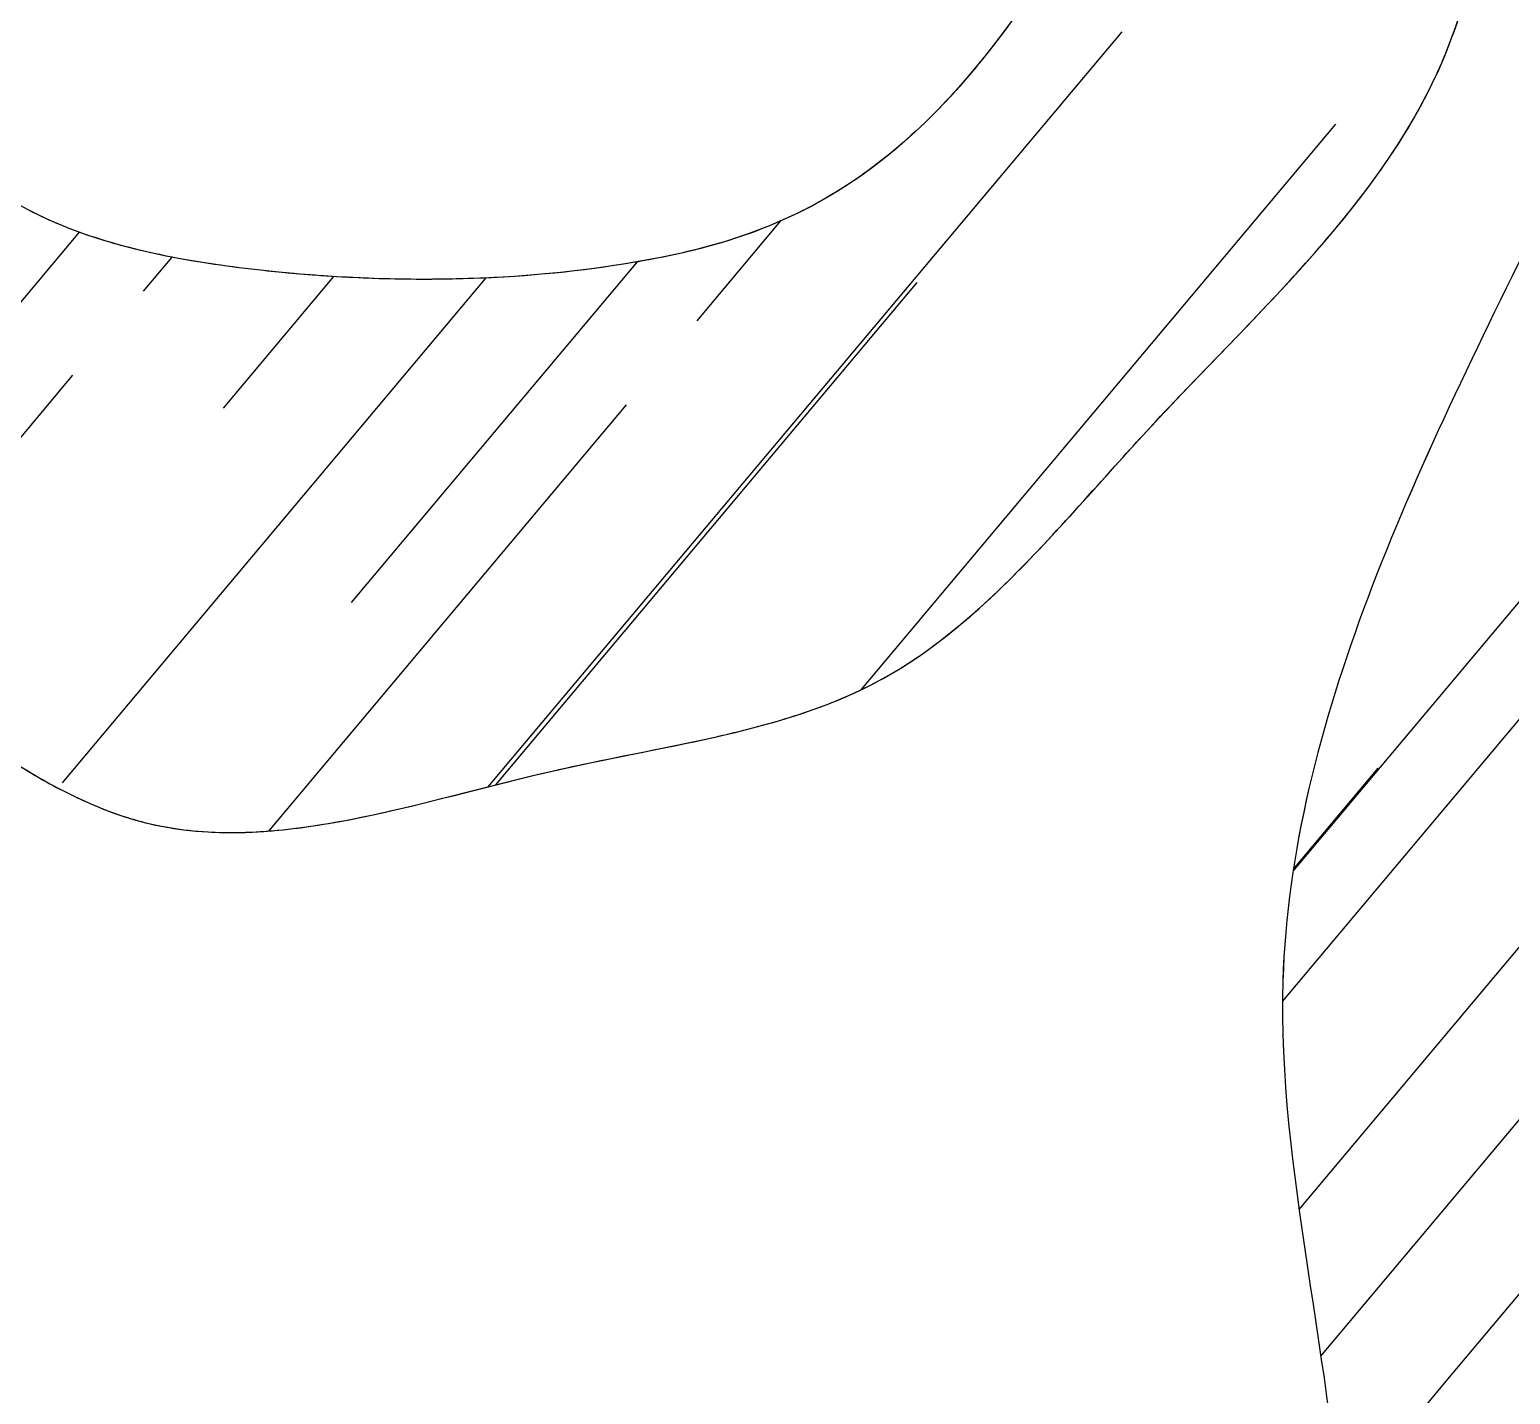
# Model space of a CAD drawing. Header units: millimetres. Extents: x 512961 to 1001058, y -961995 to -458543.
# Drawn here: x 934938.6 to 934991.7, y -884300.5 to -884251.5 of the extents above; entities that cross this region are included whole.
import ezdxf

# ---------------------------------------------------------------- set-up
doc = ezdxf.new("R2010")
doc.units = ezdxf.units.MM
doc.header["$MEASUREMENT"] = 0
doc.layers.add('填充', color=250, linetype='CONTINUOUS', lineweight=25)

msp = doc.modelspace()

# ---------------------------------------------------------------- linework, layer by layer
at = {"layer": '填充'}
for p, q in [((934955.036, -884278.65), (934977.766, -884251.561)), ((934968.403, -884275.175), (934985.435, -884254.876)), ((934962.527, -884261.93), (934965.53, -884258.351)), ((934929.538, -884271.672), (934940.374, -884258.759)), ((934942.672, -884260.868), (934943.692, -884259.652)), ((934950.128, -884272.044), (934960.388, -884259.817)), ((934939.76, -884278.514), (934954.962, -884260.397)), ((934945.532, -884265.067), (934949.493, -884260.346)), ((934955.3, -884278.583), (934970.419, -884260.565)), ((934932.055, -884273.521), (934940.138, -884263.889)), ((934947.163, -884280.239), (934959.992, -884264.95)), ((934983.52, -884286.358), (934999.11, -884267.779)), ((934983.898, -884281.679), (934995.562, -884267.779)), ((934984.896, -884299.079), (935011.16, -884267.779)), ((934989.389, -884299.983), (935016.412, -884267.779)), ((934983.91, -884281.603), (934986.948, -884277.982)), ((934984.112, -884293.817), (934994.617, -884281.298)), ((934985.558, -884304.548), (934989.389, -884299.983))]:
    msp.add_line(p, q, dxfattribs=at)
for points, knots in [([(935025.763, -884358.517), (935028.654, -884352.45), (935043.382, -884346.348), (935061.812, -884345.07), (935072.958, -884355.995), (935075.91, -884375.034), (935045.478, -884393.546), (935025.571, -884396.475), (934989.495, -884402.044), (935006.586, -884385.616), (935006.404, -884376.211), (935007.792, -884361.436), (934983.685, -884384.865), (934960.43, -884382.248), (934928.049, -884385.31), (934906.215, -884378.24), (934888.885, -884366.153), (934873.983, -884354.005), (934869.945, -884338.439), (934863.654, -884328.304), (934872.042, -884318.929), (934876.961, -884328.928), (934882.221, -884334.74), (934890.238, -884337.492), (934897.479, -884339.336), (934906.734, -884331.886), (934889.593, -884330.418), (934884.16, -884318.406), (934871.128, -884307.075), (934867.527, -884290.043), (934867.565, -884276.019), (934868.12, -884265.954), (934876.268, -884258.498), (934881.564, -884273.536), (934886.557, -884281.923), (934906.833, -884290.455), (934895.345, -884269.873), (934894.873, -884254.253), (934890.87, -884234.487), (934897.983, -884213.351), (934905.674, -884200.136), (934924.335, -884171.403), (934908.96, -884204.291), (934909.326, -884221.253), (934907.429, -884240.994), (934914.397, -884261.182), (934929.184, -884271.224), (934943.823, -884282.363), (934956.564, -884277.684), (934970.17, -884276.153), (934979.043, -884264.773), (934991.278, -884254.021), (934991.653, -884237.29), (934984.85, -884223.394), (934972.807, -884222.626), (934959.408, -884222.311), (934959.471, -884233.319), (934957.43, -884241.309), (934962.957, -884247.318), (934968.424, -884251.54), (934977.252, -884246.195), (934969.988, -884257.072), (934961.092, -884260.439), (934948.185, -884260.706), (934933.139, -884257.662), (934928.982, -884240.249), (934930.36, -884219.72), (934928.177, -884189.893), (934953.502, -884146.242), (934994.611, -884112.669), (935029.151, -884099.671), (935066.554, -884069.229), (935031.798, -884110.44), (935035.686, -884133.707), (935033.461, -884157.272), (935041.682, -884172.908), (935057.298, -884183.271), (935073.803, -884193.574), (935089.996, -884192.43), (935101.612, -884191.955), (935107.341, -884178.202), (935113.994, -884200.859), (935110.547, -884218.855), (935093.098, -884229.302), (935077.324, -884231.753), (935063.398, -884233.255), (935050.337, -884230.616), (935033.955, -884230.731), (935017.229, -884237.208), (935002.652, -884246.552), (934995.287, -884253.871), (934992.805, -884258.207)], [1355.526844, 1355.526844, 1355.526844, 1355.526844, 1372.400745, 1390.948073, 1398.050741, 1409.824909, 1433.586337, 1470.404263, 1481.780508, 1494.475116, 1505.828489, 1511.648297, 1521.48889, 1558.508165, 1580.726358, 1600.130965, 1614.650722, 1634.283256, 1645.425156, 1655.429948, 1660.662688, 1668.328576, 1674.874816, 1681.752049, 1688.632786, 1693.879778, 1701.93332, 1714.834721, 1728.17107, 1743.310806, 1756.527458, 1763.580454, 1768.658485, 1777.754104, 1790.391773, 1800.677796, 1812.767516, 1826.938686, 1846.52064, 1860.41709, 1879.943153, 1894.942657, 1912.802738, 1930.895993, 1947.219853, 1960.003158, 1982.553097, 1991.188355, 2003.612399, 2013.617734, 2024.60486, 2038.108556, 2053.115786, 2063.445065, 2072.478565, 2082.88009, 2089.440644, 2096.404622, 2102.723546, 2108.241897, 2113.248322, 2117.565347, 2129.320544, 2140.575182, 2148.962334, 2165.444451, 2177.669117, 2202.605211, 2237.727752, 2300.505756, 2323.475444, 2347.159231, 2371.021139, 2401.732902, 2414.796715, 2428.381152, 2443.520287, 2461.732517, 2475.112894, 2483.761766, 2489.660037, 2499.724815, 2515.289536, 2530.764311, 2545.874959, 2555.013427, 2565.721837, 2579.098316, 2595.53645, 2610.032472, 2622.06496, 2622.06496, 2622.06496, 2622.06496]), ([(935025.763, -884358.517), (935028.654, -884352.45), (935043.382, -884346.348), (935061.812, -884345.07), (935072.958, -884355.995), (935075.91, -884375.034), (935045.478, -884393.546), (935025.571, -884396.475), (934989.495, -884402.044), (935006.586, -884385.616), (935006.404, -884376.211), (935007.792, -884361.436), (934983.685, -884384.865), (934960.43, -884382.248), (934928.049, -884385.31), (934906.215, -884378.24), (934888.885, -884366.153), (934873.983, -884354.005), (934869.945, -884338.439), (934863.654, -884328.304), (934872.042, -884318.929), (934876.961, -884328.928), (934882.221, -884334.74), (934890.238, -884337.492), (934897.479, -884339.336), (934906.734, -884331.886), (934889.593, -884330.418), (934884.16, -884318.406), (934871.128, -884307.075), (934867.527, -884290.043), (934867.565, -884276.019), (934868.12, -884265.954), (934876.268, -884258.498), (934881.564, -884273.536), (934886.557, -884281.923), (934906.833, -884290.455), (934895.345, -884269.873), (934894.873, -884254.253), (934890.87, -884234.487), (934897.983, -884213.351), (934905.674, -884200.136), (934924.335, -884171.403), (934908.96, -884204.291), (934909.326, -884221.253), (934907.429, -884240.994), (934914.397, -884261.182), (934929.184, -884271.224), (934943.823, -884282.363), (934956.564, -884277.684), (934970.17, -884276.153), (934979.043, -884264.773), (934991.278, -884254.021), (934991.653, -884237.29), (934984.85, -884223.394), (934972.807, -884222.626), (934959.408, -884222.311), (934959.471, -884233.319), (934957.43, -884241.309), (934962.957, -884247.318), (934968.424, -884251.54), (934977.252, -884246.195), (934969.988, -884257.072), (934961.092, -884260.439), (934948.185, -884260.706), (934933.139, -884257.662), (934928.982, -884240.249), (934930.36, -884219.72), (934928.177, -884189.893), (934953.502, -884146.242), (934994.611, -884112.669), (935029.151, -884099.671), (935066.554, -884069.229), (935031.798, -884110.44), (935035.686, -884133.707), (935033.461, -884157.272), (935041.682, -884172.908), (935057.298, -884183.271), (935073.803, -884193.574), (935089.996, -884192.43), (935101.612, -884191.955), (935107.341, -884178.202), (935113.994, -884200.859), (935110.547, -884218.855), (935093.098, -884229.302), (935077.324, -884231.753), (935063.398, -884233.255), (935050.337, -884230.616), (935033.955, -884230.731), (935017.229, -884237.208), (935002.652, -884246.552), (934995.287, -884253.871), (934992.805, -884258.207)], [1355.526844, 1355.526844, 1355.526844, 1355.526844, 1372.400745, 1390.948073, 1398.050741, 1409.824909, 1433.586337, 1470.404263, 1481.780508, 1494.475116, 1505.828489, 1511.648297, 1521.48889, 1558.508165, 1580.726358, 1600.130965, 1614.650722, 1634.283256, 1645.425156, 1655.429948, 1660.662688, 1668.328576, 1674.874816, 1681.752049, 1688.632786, 1693.879778, 1701.93332, 1714.834721, 1728.17107, 1743.310806, 1756.527458, 1763.580454, 1768.658485, 1777.754104, 1790.391773, 1800.677796, 1812.767516, 1826.938686, 1846.52064, 1860.41709, 1879.943153, 1894.942657, 1912.802738, 1930.895993, 1947.219853, 1960.003158, 1982.553097, 1991.188355, 2003.612399, 2013.617734, 2024.60486, 2038.108556, 2053.115786, 2063.445065, 2072.478565, 2082.88009, 2089.440644, 2096.404622, 2102.723546, 2108.241897, 2113.248322, 2117.565347, 2129.320544, 2140.575182, 2148.962334, 2165.444451, 2177.669117, 2202.605211, 2237.727752, 2300.505756, 2323.475444, 2347.159231, 2371.021139, 2401.732902, 2414.796715, 2428.381152, 2443.520287, 2461.732517, 2475.112894, 2483.761766, 2489.660037, 2499.724815, 2515.289536, 2530.764311, 2545.874959, 2555.013427, 2565.721837, 2579.098316, 2595.53645, 2610.032472, 2622.06496, 2622.06496, 2622.06496, 2622.06496]), ([(935025.763, -884358.517), (935028.654, -884352.45), (935043.382, -884346.348), (935061.812, -884345.07), (935072.958, -884355.995), (935075.91, -884375.034), (935045.478, -884393.546), (935025.571, -884396.475), (934989.495, -884402.044), (935006.586, -884385.616), (935006.404, -884376.211), (935007.792, -884361.436), (934983.685, -884384.865), (934960.43, -884382.248), (934928.049, -884385.31), (934906.215, -884378.24), (934888.885, -884366.153), (934873.983, -884354.005), (934869.945, -884338.439), (934863.654, -884328.304), (934872.042, -884318.929), (934876.961, -884328.928), (934882.221, -884334.74), (934890.238, -884337.492), (934897.479, -884339.336), (934906.734, -884331.886), (934889.593, -884330.418), (934884.16, -884318.406), (934871.128, -884307.075), (934867.527, -884290.043), (934867.565, -884276.019), (934868.12, -884265.954), (934876.268, -884258.498), (934881.564, -884273.536), (934886.557, -884281.923), (934906.833, -884290.455), (934895.345, -884269.873), (934894.873, -884254.253), (934890.87, -884234.487), (934897.983, -884213.351), (934905.674, -884200.136), (934924.335, -884171.403), (934908.96, -884204.291), (934909.326, -884221.253), (934907.429, -884240.994), (934914.397, -884261.182), (934929.184, -884271.224), (934943.823, -884282.363), (934956.564, -884277.684), (934970.17, -884276.153), (934979.043, -884264.773), (934991.278, -884254.021), (934991.653, -884237.29), (934984.85, -884223.394), (934972.807, -884222.626), (934959.408, -884222.311), (934959.471, -884233.319), (934957.43, -884241.309), (934962.957, -884247.318), (934968.424, -884251.54), (934977.252, -884246.195), (934969.988, -884257.072), (934961.092, -884260.439), (934948.185, -884260.706), (934933.139, -884257.662), (934928.982, -884240.249), (934930.36, -884219.72), (934928.177, -884189.893), (934953.502, -884146.242), (934994.611, -884112.669), (935029.151, -884099.671), (935066.554, -884069.229), (935031.798, -884110.44), (935035.686, -884133.707), (935033.461, -884157.272), (935041.682, -884172.908), (935057.298, -884183.271), (935073.803, -884193.574), (935089.996, -884192.43), (935101.612, -884191.955), (935107.341, -884178.202), (935113.994, -884200.859), (935110.547, -884218.855), (935093.098, -884229.302), (935077.324, -884231.753), (935063.398, -884233.255), (935050.337, -884230.616), (935033.955, -884230.731), (935017.229, -884237.208), (935002.652, -884246.552), (934995.287, -884253.871), (934992.805, -884258.207)], [1355.526844, 1355.526844, 1355.526844, 1355.526844, 1372.400745, 1390.948073, 1398.050741, 1409.824909, 1433.586337, 1470.404263, 1481.780508, 1494.475116, 1505.828489, 1511.648297, 1521.48889, 1558.508165, 1580.726358, 1600.130965, 1614.650722, 1634.283256, 1645.425156, 1655.429948, 1660.662688, 1668.328576, 1674.874816, 1681.752049, 1688.632786, 1693.879778, 1701.93332, 1714.834721, 1728.17107, 1743.310806, 1756.527458, 1763.580454, 1768.658485, 1777.754104, 1790.391773, 1800.677796, 1812.767516, 1826.938686, 1846.52064, 1860.41709, 1879.943153, 1894.942657, 1912.802738, 1930.895993, 1947.219853, 1960.003158, 1982.553097, 1991.188355, 2003.612399, 2013.617734, 2024.60486, 2038.108556, 2053.115786, 2063.445065, 2072.478565, 2082.88009, 2089.440644, 2096.404622, 2102.723546, 2108.241897, 2113.248322, 2117.565347, 2129.320544, 2140.575182, 2148.962334, 2165.444451, 2177.669117, 2202.605211, 2237.727752, 2300.505756, 2323.475444, 2347.159231, 2371.021139, 2401.732902, 2414.796715, 2428.381152, 2443.520287, 2461.732517, 2475.112894, 2483.761766, 2489.660037, 2499.724815, 2515.289536, 2530.764311, 2545.874959, 2555.013427, 2565.721837, 2579.098316, 2595.53645, 2610.032472, 2622.06496, 2622.06496, 2622.06496, 2622.06496]), ([(934973.334, -884251.818), (934973.087, -884252.144), (934972.455, -884252.94), (934971.828, -884253.652), (934971.457, -884254.047)], [2116.810253, 2116.810253, 2116.810253, 2116.810253, 2117.565347, 2118.665533, 2118.665533, 2118.665533, 2118.665533]), ([(934973.334, -884251.818), (934973.087, -884252.144), (934972.455, -884252.94), (934971.828, -884253.652), (934971.457, -884254.047)], [2116.810253, 2116.810253, 2116.810253, 2116.810253, 2117.565347, 2118.665533, 2118.665533, 2118.665533, 2118.665533]), ([(934973.334, -884251.818), (934973.087, -884252.144), (934972.455, -884252.94), (934971.828, -884253.652), (934971.457, -884254.047)], [2116.810253, 2116.810253, 2116.810253, 2116.810253, 2117.565347, 2118.665533, 2118.665533, 2118.665533, 2118.665533]), ([(934973.334, -884251.818), (934973.087, -884252.144), (934972.455, -884252.94), (934971.828, -884253.652), (934971.457, -884254.047)], [2116.810253, 2116.810253, 2116.810253, 2116.810253, 2117.565347, 2118.665533, 2118.665533, 2118.665533, 2118.665533]), ([(934988.317, -884254.518), (934988.52, -884254.157), (934988.963, -884253.313), (934989.341, -884252.434), (934989.535, -884251.928)], [2037.033194, 2037.033194, 2037.033194, 2037.033194, 2038.108556, 2039.506901, 2039.506901, 2039.506901, 2039.506901]), ([(934988.317, -884254.518), (934988.52, -884254.157), (934988.963, -884253.313), (934989.341, -884252.434), (934989.535, -884251.928)], [2037.033194, 2037.033194, 2037.033194, 2037.033194, 2038.108556, 2039.506901, 2039.506901, 2039.506901, 2039.506901]), ([(934988.317, -884254.518), (934988.52, -884254.157), (934988.963, -884253.313), (934989.341, -884252.434), (934989.535, -884251.928)], [2037.033194, 2037.033194, 2037.033194, 2037.033194, 2038.108556, 2039.506901, 2039.506901, 2039.506901, 2039.506901]), ([(934988.317, -884254.518), (934988.52, -884254.157), (934988.963, -884253.313), (934989.341, -884252.434), (934989.535, -884251.928)], [2037.033194, 2037.033194, 2037.033194, 2037.033194, 2038.108556, 2039.506901, 2039.506901, 2039.506901, 2039.506901]), ([(934992.805, -884258.207), (934988.311, -884267.287), (934980.53, -884283.01), (934987.106, -884305.059), (934984.285, -884324.748), (934999.773, -884333.854), (935015.649, -884338.273), (935026.764, -884333.842), (935032.396, -884331.597)], [0, 0, 0, 0, 24.215629, 41.932852, 56.956991, 68.259899, 82.632707, 97.394595, 97.394595, 97.394595, 97.394595]), ([(934963.895, -884258.973), (934962.765, -884259.342), (934961.439, -884259.642), (934960.063, -884259.873), (934959.885, -884259.901)], [2126.086655, 2126.086655, 2126.086655, 2126.086655, 2129.320544, 2129.797216, 2129.797216, 2129.797216, 2129.797216]), ([(934963.895, -884258.973), (934962.765, -884259.342), (934961.439, -884259.642), (934960.063, -884259.873), (934959.885, -884259.901)], [2126.086655, 2126.086655, 2126.086655, 2126.086655, 2129.320544, 2129.797216, 2129.797216, 2129.797216, 2129.797216]), ([(934963.895, -884258.973), (934962.765, -884259.342), (934961.439, -884259.642), (934960.063, -884259.873), (934959.885, -884259.901)], [2126.086655, 2126.086655, 2126.086655, 2126.086655, 2129.320544, 2129.797216, 2129.797216, 2129.797216, 2129.797216]), ([(934963.895, -884258.973), (934962.765, -884259.342), (934961.439, -884259.642), (934960.063, -884259.873), (934959.885, -884259.901)], [2126.086655, 2126.086655, 2126.086655, 2126.086655, 2129.320544, 2129.797216, 2129.797216, 2129.797216, 2129.797216]), ([(934948.068, -884260.24), (934947.703, -884260.208), (934946.167, -884260.057), (934944.627, -884259.842), (934943.485, -884259.611)], [2139.692045, 2139.692045, 2139.692045, 2139.692045, 2140.575182, 2143.402606, 2143.402606, 2143.402606, 2143.402606]), ([(934948.068, -884260.24), (934947.703, -884260.208), (934946.167, -884260.057), (934944.627, -884259.842), (934943.485, -884259.611)], [2139.692045, 2139.692045, 2139.692045, 2139.692045, 2140.575182, 2143.402606, 2143.402606, 2143.402606, 2143.402606]), ([(934948.068, -884260.24), (934947.703, -884260.208), (934946.167, -884260.057), (934944.627, -884259.842), (934943.485, -884259.611)], [2139.692045, 2139.692045, 2139.692045, 2139.692045, 2140.575182, 2143.402606, 2143.402606, 2143.402606, 2143.402606]), ([(934948.068, -884260.24), (934947.703, -884260.208), (934946.167, -884260.057), (934944.627, -884259.842), (934943.485, -884259.611)], [2139.692045, 2139.692045, 2139.692045, 2139.692045, 2140.575182, 2143.402606, 2143.402606, 2143.402606, 2143.402606]), ([(934977.671, -884266.969), (934977.997, -884266.607), (934980.062, -884264.33), (934982.245, -884262.183), (934983.937, -884260.326)], [2023.427804, 2023.427804, 2023.427804, 2023.427804, 2024.60486, 2030.848925, 2030.848925, 2030.848925, 2030.848925]), ([(934977.671, -884266.969), (934977.997, -884266.607), (934980.062, -884264.33), (934982.245, -884262.183), (934983.937, -884260.326)], [2023.427804, 2023.427804, 2023.427804, 2023.427804, 2024.60486, 2030.848925, 2030.848925, 2030.848925, 2030.848925]), ([(934977.671, -884266.969), (934977.997, -884266.607), (934980.062, -884264.33), (934982.245, -884262.183), (934983.937, -884260.326)], [2023.427804, 2023.427804, 2023.427804, 2023.427804, 2024.60486, 2030.848925, 2030.848925, 2030.848925, 2030.848925]), ([(934977.671, -884266.969), (934977.997, -884266.607), (934980.062, -884264.33), (934982.245, -884262.183), (934983.937, -884260.326)], [2023.427804, 2023.427804, 2023.427804, 2023.427804, 2024.60486, 2030.848925, 2030.848925, 2030.848925, 2030.848925]), ([(934967.688, -884275.495), (934968.155, -884275.298), (934969.009, -884274.894), (934969.819, -884274.408), (934970.188, -884274.165)], [2012.296121, 2012.296121, 2012.296121, 2012.296121, 2013.617734, 2014.769828, 2014.769828, 2014.769828, 2014.769828]), ([(934967.688, -884275.495), (934968.155, -884275.298), (934969.009, -884274.894), (934969.819, -884274.408), (934970.188, -884274.165)], [2012.296121, 2012.296121, 2012.296121, 2012.296121, 2013.617734, 2014.769828, 2014.769828, 2014.769828, 2014.769828]), ([(934967.688, -884275.495), (934968.155, -884275.298), (934969.009, -884274.894), (934969.819, -884274.408), (934970.188, -884274.165)], [2012.296121, 2012.296121, 2012.296121, 2012.296121, 2013.617734, 2014.769828, 2014.769828, 2014.769828, 2014.769828]), ([(934967.688, -884275.495), (934968.155, -884275.298), (934969.009, -884274.894), (934969.819, -884274.408), (934970.188, -884274.165)], [2012.296121, 2012.296121, 2012.296121, 2012.296121, 2013.617734, 2014.769828, 2014.769828, 2014.769828, 2014.769828]), ([(934951.53, -884279.518), (934953.511, -884279.065), (934955.536, -884278.494), (934957.557, -884278.036), (934957.567, -884278.034)], [1998.690731, 1998.690731, 1998.690731, 1998.690731, 2003.612399, 2003.638146, 2003.638146, 2003.638146, 2003.638146]), ([(934951.53, -884279.518), (934953.511, -884279.065), (934955.536, -884278.494), (934957.557, -884278.036), (934957.567, -884278.034)], [1998.690731, 1998.690731, 1998.690731, 1998.690731, 2003.612399, 2003.638146, 2003.638146, 2003.638146, 2003.638146]), ([(934951.53, -884279.518), (934953.511, -884279.065), (934955.536, -884278.494), (934957.557, -884278.036), (934957.567, -884278.034)], [1998.690731, 1998.690731, 1998.690731, 1998.690731, 2003.612399, 2003.638146, 2003.638146, 2003.638146, 2003.638146]), ([(934951.53, -884279.518), (934953.511, -884279.065), (934955.536, -884278.494), (934957.557, -884278.036), (934957.567, -884278.034)], [1998.690731, 1998.690731, 1998.690731, 1998.690731, 2003.612399, 2003.638146, 2003.638146, 2003.638146, 2003.638146]), ([(934942.227, -884279.798), (934942.422, -884279.857), (934942.873, -884279.98), (934943.329, -884280.073), (934943.588, -884280.117)], [1990.651182, 1990.651182, 1990.651182, 1990.651182, 1991.188355, 1991.888036, 1991.888036, 1991.888036, 1991.888036]), ([(934942.227, -884279.798), (934942.422, -884279.857), (934942.873, -884279.98), (934943.329, -884280.073), (934943.588, -884280.117)], [1990.651182, 1990.651182, 1990.651182, 1990.651182, 1991.188355, 1991.888036, 1991.888036, 1991.888036, 1991.888036]), ([(934942.227, -884279.798), (934942.422, -884279.857), (934942.873, -884279.98), (934943.329, -884280.073), (934943.588, -884280.117)], [1990.651182, 1990.651182, 1990.651182, 1990.651182, 1991.188355, 1991.888036, 1991.888036, 1991.888036, 1991.888036]), ([(934942.227, -884279.798), (934942.422, -884279.857), (934942.873, -884279.98), (934943.329, -884280.073), (934943.588, -884280.117)], [1990.651182, 1990.651182, 1990.651182, 1990.651182, 1991.188355, 1991.888036, 1991.888036, 1991.888036, 1991.888036])]:
    msp.add_open_spline(points, degree=3, knots=knots, dxfattribs=at)
for points in [[(934989.535, -884251.928), (934989.877, -884251.033), (934990.157, -884250.107), (934990.376, -884249.157)], [(934989.535, -884251.928), (934989.877, -884251.033), (934990.157, -884250.107), (934990.376, -884249.157)], [(934989.535, -884251.928), (934989.877, -884251.033), (934990.157, -884250.107), (934990.376, -884249.157)], [(934989.535, -884251.928), (934989.877, -884251.033), (934990.157, -884250.107), (934990.376, -884249.157)], [(934974.43, -884250.251), (934974.12, -884250.744), (934973.74, -884251.284), (934973.334, -884251.818)], [(934974.43, -884250.251), (934974.12, -884250.744), (934973.74, -884251.284), (934973.334, -884251.818)], [(934974.43, -884250.251), (934974.12, -884250.744), (934973.74, -884251.284), (934973.334, -884251.818)], [(934974.43, -884250.251), (934974.12, -884250.744), (934973.74, -884251.284), (934973.334, -884251.818)], [(934971.457, -884254.047), (934970.622, -884254.934), (934969.792, -884255.683), (934968.96, -884256.319)], [(934971.457, -884254.047), (934970.622, -884254.934), (934969.792, -884255.683), (934968.96, -884256.319)], [(934971.457, -884254.047), (934970.622, -884254.934), (934969.792, -884255.683), (934968.96, -884256.319)], [(934971.457, -884254.047), (934970.622, -884254.934), (934969.792, -884255.683), (934968.96, -884256.319)], [(934986.752, -884256.93), (934987.323, -884256.151), (934987.849, -884255.35), (934988.317, -884254.518)], [(934986.752, -884256.93), (934987.323, -884256.151), (934987.849, -884255.35), (934988.317, -884254.518)], [(934986.752, -884256.93), (934987.323, -884256.151), (934987.849, -884255.35), (934988.317, -884254.518)], [(934986.752, -884256.93), (934987.323, -884256.151), (934987.849, -884255.35), (934988.317, -884254.518)], [(934968.96, -884256.319), (934968.128, -884256.955), (934967.294, -884257.477), (934966.452, -884257.911)], [(934968.96, -884256.319), (934968.128, -884256.955), (934967.294, -884257.477), (934966.452, -884257.911)], [(934968.96, -884256.319), (934968.128, -884256.955), (934967.294, -884257.477), (934966.452, -884257.911)], [(934968.96, -884256.319), (934968.128, -884256.955), (934967.294, -884257.477), (934966.452, -884257.911)], [(934983.937, -884260.326), (934984.943, -884259.222), (934985.897, -884258.1), (934986.752, -884256.93)], [(934983.937, -884260.326), (934984.943, -884259.222), (934985.897, -884258.1), (934986.752, -884256.93)], [(934983.937, -884260.326), (934984.943, -884259.222), (934985.897, -884258.1), (934986.752, -884256.93)], [(934983.937, -884260.326), (934984.943, -884259.222), (934985.897, -884258.1), (934986.752, -884256.93)], [(934966.452, -884257.911), (934965.61, -884258.345), (934964.76, -884258.691), (934963.895, -884258.973)], [(934966.452, -884257.911), (934965.61, -884258.345), (934964.76, -884258.691), (934963.895, -884258.973)], [(934966.452, -884257.911), (934965.61, -884258.345), (934964.76, -884258.691), (934963.895, -884258.973)], [(934966.452, -884257.911), (934965.61, -884258.345), (934964.76, -884258.691), (934963.895, -884258.973)], [(934940.583, -884258.833), (934939.887, -884258.59), (934939.217, -884258.308), (934938.583, -884257.978)], [(934940.583, -884258.833), (934939.887, -884258.59), (934939.217, -884258.308), (934938.583, -884257.978)], [(934940.583, -884258.833), (934939.887, -884258.59), (934939.217, -884258.308), (934938.583, -884257.978)], [(934940.583, -884258.833), (934939.887, -884258.59), (934939.217, -884258.308), (934938.583, -884257.978)], [(934943.485, -884259.611), (934942.486, -884259.409), (934941.511, -884259.156), (934940.583, -884258.833)], [(934943.485, -884259.611), (934942.486, -884259.409), (934941.511, -884259.156), (934940.583, -884258.833)], [(934943.485, -884259.611), (934942.486, -884259.409), (934941.511, -884259.156), (934940.583, -884258.833)], [(934943.485, -884259.611), (934942.486, -884259.409), (934941.511, -884259.156), (934940.583, -884258.833)], [(934959.885, -884259.901), (934958.041, -884260.197), (934956.11, -884260.372), (934954.128, -884260.427)], [(934959.885, -884259.901), (934958.041, -884260.197), (934956.11, -884260.372), (934954.128, -884260.427)], [(934959.885, -884259.901), (934958.041, -884260.197), (934956.11, -884260.372), (934954.128, -884260.427)], [(934959.885, -884259.901), (934958.041, -884260.197), (934956.11, -884260.372), (934954.128, -884260.427)], [(934951.122, -884260.422), (934950.11, -884260.39), (934949.091, -884260.329), (934948.068, -884260.24)], [(934951.122, -884260.422), (934950.11, -884260.39), (934949.091, -884260.329), (934948.068, -884260.24)], [(934951.122, -884260.422), (934950.11, -884260.39), (934949.091, -884260.329), (934948.068, -884260.24)], [(934951.122, -884260.422), (934950.11, -884260.39), (934949.091, -884260.329), (934948.068, -884260.24)], [(934954.128, -884260.427), (934953.137, -884260.455), (934952.133, -884260.453), (934951.122, -884260.422)], [(934954.128, -884260.427), (934953.137, -884260.455), (934952.133, -884260.453), (934951.122, -884260.422)], [(934954.128, -884260.427), (934953.137, -884260.455), (934952.133, -884260.453), (934951.122, -884260.422)], [(934954.128, -884260.427), (934953.137, -884260.455), (934952.133, -884260.453), (934951.122, -884260.422)], [(934972.465, -884272.407), (934974.29, -884270.797), (934975.958, -884268.871), (934977.671, -884266.969)], [(934972.465, -884272.407), (934974.29, -884270.797), (934975.958, -884268.871), (934977.671, -884266.969)], [(934972.465, -884272.407), (934974.29, -884270.797), (934975.958, -884268.871), (934977.671, -884266.969)], [(934972.465, -884272.407), (934974.29, -884270.797), (934975.958, -884268.871), (934977.671, -884266.969)], [(934970.188, -884274.165), (934970.981, -884273.645), (934971.736, -884273.051), (934972.465, -884272.407)], [(934970.188, -884274.165), (934970.981, -884273.645), (934971.736, -884273.051), (934972.465, -884272.407)], [(934970.188, -884274.165), (934970.981, -884273.645), (934971.736, -884273.051), (934972.465, -884272.407)], [(934970.188, -884274.165), (934970.981, -884273.645), (934971.736, -884273.051), (934972.465, -884272.407)], [(934964.963, -884276.421), (934965.902, -884276.162), (934966.814, -884275.863), (934967.688, -884275.495)], [(934964.963, -884276.421), (934965.902, -884276.162), (934966.814, -884275.863), (934967.688, -884275.495)], [(934964.963, -884276.421), (934965.902, -884276.162), (934966.814, -884275.863), (934967.688, -884275.495)], [(934964.963, -884276.421), (934965.902, -884276.162), (934966.814, -884275.863), (934967.688, -884275.495)], [(934957.567, -884278.034), (934960.093, -884277.463), (934962.614, -884277.069), (934964.963, -884276.421)], [(934957.567, -884278.034), (934960.093, -884277.463), (934962.614, -884277.069), (934964.963, -884276.421)], [(934957.567, -884278.034), (934960.093, -884277.463), (934962.614, -884277.069), (934964.963, -884276.421)], [(934957.567, -884278.034), (934960.093, -884277.463), (934962.614, -884277.069), (934964.963, -884276.421)], [(934936.411, -884276.705), (934937.248, -884277.293), (934938.092, -884277.849), (934938.947, -884278.339)], [(934936.411, -884276.705), (934937.248, -884277.293), (934938.092, -884277.849), (934938.947, -884278.339)], [(934936.411, -884276.705), (934937.248, -884277.293), (934938.092, -884277.849), (934938.947, -884278.339)], [(934936.411, -884276.705), (934937.248, -884277.293), (934938.092, -884277.849), (934938.947, -884278.339)], [(934938.947, -884278.339), (934939.589, -884278.707), (934940.238, -884279.037), (934940.897, -884279.316)], [(934938.947, -884278.339), (934939.589, -884278.707), (934940.238, -884279.037), (934940.897, -884279.316)], [(934938.947, -884278.339), (934939.589, -884278.707), (934940.238, -884279.037), (934940.897, -884279.316)], [(934938.947, -884278.339), (934939.589, -884278.707), (934940.238, -884279.037), (934940.897, -884279.316)], [(934940.897, -884279.316), (934941.336, -884279.501), (934941.779, -884279.663), (934942.227, -884279.798)], [(934940.897, -884279.316), (934941.336, -884279.501), (934941.779, -884279.663), (934942.227, -884279.798)], [(934940.897, -884279.316), (934941.336, -884279.501), (934941.779, -884279.663), (934942.227, -884279.798)], [(934940.897, -884279.316), (934941.336, -884279.501), (934941.779, -884279.663), (934942.227, -884279.798)], [(934950.042, -884279.833), (934950.536, -884279.738), (934951.032, -884279.631), (934951.53, -884279.518)], [(934950.042, -884279.833), (934950.536, -884279.738), (934951.032, -884279.631), (934951.53, -884279.518)], [(934950.042, -884279.833), (934950.536, -884279.738), (934951.032, -884279.631), (934951.53, -884279.518)], [(934950.042, -884279.833), (934950.536, -884279.738), (934951.032, -884279.631), (934951.53, -884279.518)], [(934943.588, -884280.117), (934944.047, -884280.195), (934944.511, -884280.245), (934944.98, -884280.272)], [(934943.588, -884280.117), (934944.047, -884280.195), (934944.511, -884280.245), (934944.98, -884280.272)], [(934943.588, -884280.117), (934944.047, -884280.195), (934944.511, -884280.245), (934944.98, -884280.272)], [(934943.588, -884280.117), (934944.047, -884280.195), (934944.511, -884280.245), (934944.98, -884280.272)], [(934947.117, -884280.243), (934948.079, -884280.17), (934949.055, -884280.023), (934950.042, -884279.833)], [(934947.117, -884280.243), (934948.079, -884280.17), (934949.055, -884280.023), (934950.042, -884279.833)], [(934947.117, -884280.243), (934948.079, -884280.17), (934949.055, -884280.023), (934950.042, -884279.833)], [(934947.117, -884280.243), (934948.079, -884280.17), (934949.055, -884280.023), (934950.042, -884279.833)], [(934944.98, -884280.272), (934945.683, -884280.311), (934946.396, -884280.298), (934947.117, -884280.243)], [(934944.98, -884280.272), (934945.683, -884280.311), (934946.396, -884280.298), (934947.117, -884280.243)], [(934944.98, -884280.272), (934945.683, -884280.311), (934946.396, -884280.298), (934947.117, -884280.243)], [(934944.98, -884280.272), (934945.683, -884280.311), (934946.396, -884280.298), (934947.117, -884280.243)]]:
    msp.add_open_spline(points, degree=3, dxfattribs=at)
msp.add_spline([(934992.805, -884258.207), (934983.534, -884285.616), (934985.696, -884306.676), (934987.858, -884324.497), (934998.665, -884332.598), (935015.418, -884336.377), (935032.396, -884331.597)], degree=3, dxfattribs=at)

doc.saveas('drawing.dxf')
